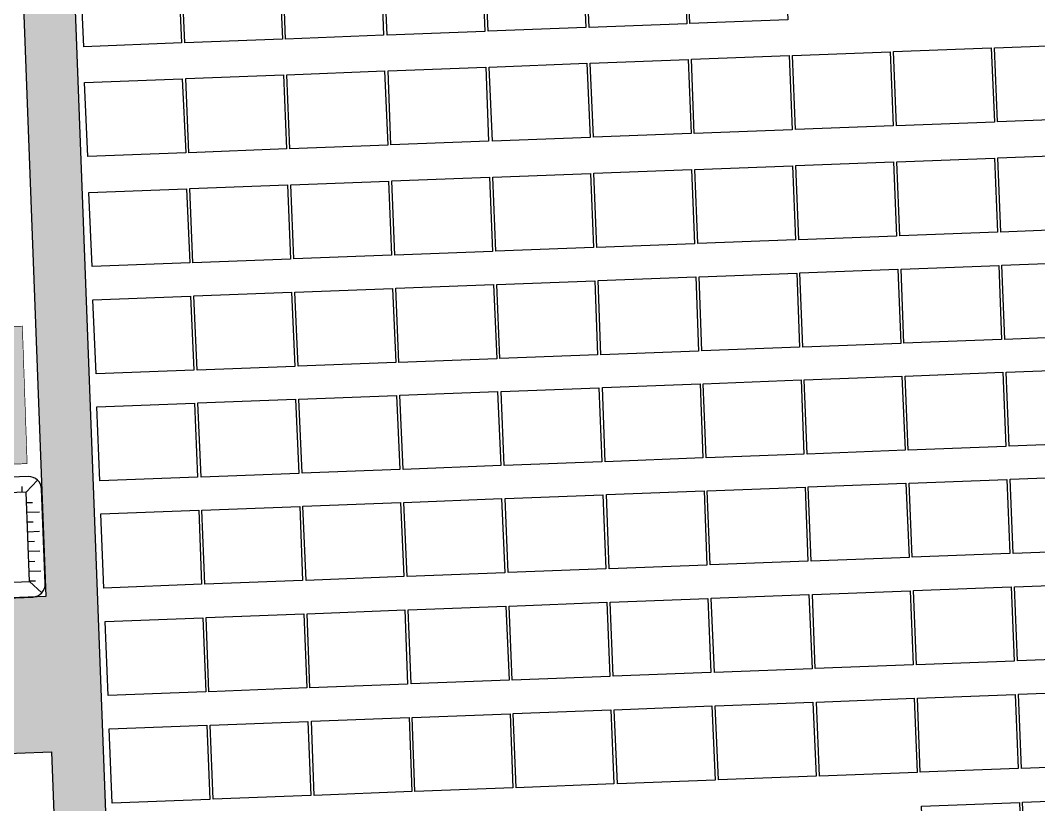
# Model space of a CAD drawing. Header units: metres. Extents: x 1956498 to 1957612, y 2277909 to 2278547.
# Drawn here: x 1956803.3 to 1956881.9, y 2278116.3 to 2278176.8 of the extents above; entities that cross this region are included whole.
import ezdxf
from ezdxf.enums import TextEntityAlignment as Align

# ---------------------------------------------------------------- set-up
doc = ezdxf.new("R2010")
doc.units = ezdxf.units.M
for name, color, linetype in [('PVcase PV Modules (full frames)', 142, 'Continuous'), ('UBS-100-Circulation intérieure lourde', 252, 'Continuous'), ('UBS-100-Local technique', 10, 'Continuous'), ('UBS-100-Postes', 8, 'Continuous')]:
    doc.layers.add(name, color=color, linetype=linetype)
doc.styles.get("Standard").update_dxf_attribs({"font": 'verdana.ttf'})
doc.styles.add('UBS-Style de texte', font='verdana.ttf')

# ---------------------------------------------------------------- blocks, each defined once
blk = doc.blocks.new('LT UBS')
at = {"layer": 'UBS-100-Postes', "true_color": 0xb0c4d8, "transparency": 33554687}
blk.add_hatch(color=9, dxfattribs=at).paths.add_polyline_path([(0.0001368601878350972, 5.106747575925676), (10.61504717644903, 5.106747577141205), (10.61491031602836, 2.842059920737938e-10), (-2.328306436538696e-10, -9.313225746154785e-10)])
at = {"layer": 'UBS-100-Postes', "color": 7, "transparency": 33554687, "const_width": 0.05}
blk.add_lwpolyline([(0.0001368601878350972, 5.106747575925676), (10.61504717644903, 5.106747577141205), (10.61491031602836, 2.842059920737938e-10), (-2.328306436538696e-10, -9.313225746154785e-10)], close=True, dxfattribs=at)
at = {"transparency": 33554687}
blk.add_attdef('NUMERO', text='', height=1, dxfattribs=at).set_placement((6.82194805137647, 2.553373788104942), align=Align.MIDDLE_CENTER)
at = {"layer": 'UBS-100-Postes', "color": 7, "transparency": 33554687, "insert": (5.307523588108101, 2.553373788104942), "char_height": 1, "attachment_point": 5, "style": 'UBS-Style de texte'}
blk.add_mtext_dynamic_manual_height_columns('LT', width=7.5, gutter_width=7.5, heights=[0], dxfattribs=at)
blk = doc.blocks.new('3P6@20DEG F FX ID1 PVBlock')
at = {"color": 0, "transparency": 33554687}
blk.add_polyline3d([(0, 0, 2.083586713139974), (7.539539347030692, 0.2870042413902952, 2.083586713139975), (7.757297679336461, -5.433460050740019, 1.675326544159361e-15), (0.2177583323057694, -5.720464292130313, 0)], close=True, dxfattribs=at)

msp = doc.modelspace()

# ---------------------------------------------------------------- hatches: boundary and pattern name
at = {"layer": 'UBS-100-Circulation intérieure lourde', "transparency": 33554687}
h = msp.add_hatch(color=256, dxfattribs=at)
h.dxf.hatch_style = 1
edge = h.paths.add_edge_path()
edge.add_arc((1956764.775937202, 2278354.047734615), 10.98888332588078, 38.055118836919576, 92.19845196404327, ccw=False)
edge.add_arc((1956785.235277975, 2278370.073881621), 15.0000000032406, 218.0847095287733, 272.1729597382801)
edge.add_line((1956785.804021141, 2278355.084667789), (1956796.795983654, 2278355.501741271))
edge.add_line((1956796.795983654, 2278355.501741271), (1956798.696412464, 2278305.415981365))
edge.add_line((1956798.696412464, 2278305.415981365), (1956793.250331421, 2278305.209338011))
edge.add_line((1956793.250331421, 2278305.209338011), (1956793.705325957, 2278293.21796695))
edge.add_line((1956793.705325957, 2278293.21796695), (1956799.151407176, 2278293.424610309))
edge.add_line((1956799.151407176, 2278293.424610309), (1956805.262231156, 2278132.373971497))
edge.add_line((1956805.262231156, 2278132.373971497), (1956799.816150151, 2278132.167328046))
edge.add_line((1956799.816150151, 2278132.167328046), (1956800.271144691, 2278120.175957077))
edge.add_line((1956800.271144691, 2278120.175957077), (1956805.717225689, 2278120.382600434))
edge.add_line((1956805.717225689, 2278120.382600434), (1956808.505499487, 2278046.968937048))
edge.add_line((1956808.505499487, 2278046.968937048), (1956797.471805961, 2278046.520477231))
edge.add_arc((1956798.050883183, 2278031.558597255), 14.97308194175755, 92.21644131539423, 143.3305284562901)
edge.add_arc((1956776.381759162, 2278046.057097211), 11.14352137835336, 272.4211575891524, 330.0899243735837, ccw=False)
edge.add_line((1956776.852512727, 2278034.923523671), (1956777.009638957, 2278030.929814869))
edge.add_line((1956777.009638957, 2278030.929814869), (1956811.05939886, 2278032.310913297))
edge.add_line((1956811.05939886, 2278032.310913297), (1956845.09821501, 2278033.703832236))
edge.add_line((1956845.09821501, 2278033.703832236), (1956844.941310405, 2278037.691699671))
edge.add_arc((1956844.479915648, 2278048.799243783), 11.11712288870125, 215.1122603936908, 272.3786340929611, ccw=False)
edge.add_line((1956835.38581278, 2278042.404893593), (1956835.385812779, 2278042.404893593))
edge.add_arc((1956824.047902401, 2278032.596641205), 14.99166523962915, 40.86258006122761, 92.23155383180028)
edge.add_line((1956823.464155207, 2278047.576937126), (1956812.498220958, 2278047.131225021))
edge.add_line((1956812.498220958, 2278047.131225021), (1956800.793107333, 2278355.653406116))
edge.add_line((1956800.793107333, 2278355.653406116), (1956811.785325112, 2278356.070489282))
edge.add_arc((1956811.231408061, 2278371.033193459), 14.9729536298442, 272.1201129472284, 326.3140567721247)
edge.add_arc((1956832.785994752, 2278356.711410502), 10.90591148877471, 91.9203326248624, 146.5138370824924, ccw=False)
edge.add_line((1956832.420539268, 2278367.611197091), (1956832.168946329, 2278371.604529158))
edge.add_line((1956832.168946329, 2278371.604529158), (1956798.235802155, 2278370.316987037))
edge.add_line((1956798.235802155, 2278370.316987037), (1956764.21250126, 2278369.026024087))
edge.add_line((1956764.21250126, 2278369.026024087), (1956764.35439473, 2278365.028529609))

# ---------------------------------------------------------------- linework, layer by layer
msp.add_lwpolyline([(1956796.795983654, 2278355.501741271), (1956798.696412464, 2278305.415981365), (1956793.250331421, 2278305.209338011), (1956793.705325957, 2278293.217966949), (1956799.151407176, 2278293.424610308), (1956805.262231156, 2278132.373971497), (1956799.816150151, 2278132.167328045), (1956800.271144692, 2278120.175957076), (1956805.717225689, 2278120.382600434), (1956808.505499487, 2278046.968937048), (1956797.471805961, 2278046.52047723, 0.2268002442284344), (1956786.041064621, 2278040.500489724, -0.2570762172775547), (1956776.852512727, 2278034.92352367), (1956844.941310405, 2278037.69169967, -0.2552052530752312), (1956835.38581278, 2278042.404893592), (1956835.38581278, 2278042.404893592, 0.2279698997739576), (1956823.464155208, 2278047.576937125), (1956812.498220959, 2278047.131225021), (1956800.793107334, 2278355.653406115)], format="xyb", dxfattribs=at)
at = {"layer": 'UBS-100-Postes', "color": 17, "transparency": 33554687}
for p, q in [((1956803.455537908, 2278140.417757951), (1956803.438270163, 2278140.872848987)), ((1956803.791950043, 2278139.623873426), (1956804.247041078, 2278139.641141172)), ((1956803.820387405, 2278138.874407391), (1956804.777425042, 2278138.910720746)), ((1956803.848824767, 2278138.124941356), (1956804.303915802, 2278138.142209101)), ((1956803.877261926, 2278137.375480668), (1956804.77097727, 2278137.409391353)), ((1956803.922165812, 2278136.626644788), (1956804.38549021, 2278136.644224935)), ((1956803.925902881, 2278135.876246885), (1956804.819618225, 2278135.910157571)), ((1956803.964469214, 2278135.077134549), (1956804.427793612, 2278135.094714696)), ((1956803.992906374, 2278134.327673858), (1956804.886621718, 2278134.361584543)), ((1956804.021343534, 2278133.578213164), (1956804.484667932, 2278133.595793311))]:
    msp.add_line(p, q, dxfattribs=at)
msp.add_lwpolyline([(1956805.224314956, 2278133.373252325), (1956804.947494746, 2278140.668842905, 0.414213562373095), (1956803.910297612, 2278141.630207615), (1956798.514180634, 2278141.425460074, 0.414213562373095), (1956797.552815924, 2278140.388262941), (1956797.829636134, 2278133.092672361, 0.414213562373095), (1956798.866833267, 2278132.13130765), (1956804.262950245, 2278132.336055191, 0.414213562373095)], format="xyb", close=True, dxfattribs=at)
for points in [[(1956803.755940873, 2278140.423487266), (1956804.628001321, 2278141.36433582)], [(1956804.017594607, 2278133.527609055), (1956804.958443162, 2278132.655548608)]]:
    msp.add_lwpolyline(points, dxfattribs=at)
msp.add_lwpolyline([(1956804.017594607, 2278133.527609055), (1956803.755940882, 2278140.423487267), (1956798.759536273, 2278140.23390621), (1956799.021189998, 2278133.338027999)], close=True, dxfattribs=at)

# ---------------------------------------------------------------- block references
at = {"layer": 'PVcase PV Modules (full frames)', "color": 144, "true_color": 0x007ca5, "transparency": 33554687, "extrusion": (-0.007606753355086359, -0.0002895628466982461, 0.999971026308639), "rotation": 359.9999368982914}
for p in [(1956795.037992442, 2278177.772884658, -14928.04053024361), (1956802.827358418, 2278178.069390346, -14928.04053024362)]:
    msp.add_blockref('3P6@20DEG F FX ID1 PVBlock', p, dxfattribs=at)
at = {"layer": 'PVcase PV Modules (full frames)', "color": 144, "true_color": 0x007ca5, "transparency": 33554687, "extrusion": (0.00671594898533803, 0.0002556529988151035, 0.999977415080346), "rotation": 359.9999508123771}
msp.add_blockref('3P6@20DEG F FX ID1 PVBlock', (1956775.281852512, 2278177.51711431, 14341.11262147017), dxfattribs=at)
at = {"layer": 'PVcase PV Modules (full frames)', "color": 144, "true_color": 0x007ca5, "transparency": 33554687, "extrusion": (-0.01185569387393544, -0.0004513053476913646, 0.9999296169462382), "rotation": 359.9998467129659}
msp.add_blockref('3P6@20DEG F FX ID1 PVBlock', (1956701.165871381, 2278170.983195911, -23611.07242910527), dxfattribs=at)
at = {"layer": 'PVcase PV Modules (full frames)', "color": 144, "true_color": 0x007ca5, "transparency": 33554687, "extrusion": (-0.01184928731908135, -0.0004510614722593003, 0.9999296929952516), "rotation": 359.9998468785928}
msp.add_blockref('3P6@20DEG F FX ID1 PVBlock', (1956709.0999239, 2278171.291103648, -23597.97792108532), dxfattribs=at)
at = {"layer": 'PVcase PV Modules (full frames)', "color": 144, "true_color": 0x007ca5, "transparency": 33554687, "extrusion": (-0.01825526059738972, -0.0006949147657408804, 0.9998331173520858), "rotation": 87.82000000000001}
msp.add_blockref('3P6@20DEG F FX ID1 PVBlock', (-2202096.680076658, 2041721.933455593, -36688.78035045817), dxfattribs=at)
at = {"layer": 'PVcase PV Modules (full frames)', "color": 144, "true_color": 0x007ca5, "transparency": 33554687, "extrusion": (-0.01707154194267549, -0.0006498546819773287, 0.9998540594229699), "rotation": 87.82000000000001}
msp.add_blockref('3P6@20DEG F FX ID1 PVBlock', (-2202096.680076658, 2041771.76298552, -34269.79294550707), dxfattribs=at)
at = {"layer": 'PVcase PV Modules (full frames)', "color": 144, "true_color": 0x007ca5, "transparency": 33554687, "extrusion": (-0.003107506780188171, -0.0001182920580438844, 0.99999516469261), "rotation": 359.9999894692}
for p in [(1956855.348129494, 2278173.45802289, -5733.721364380085), (1956863.400308742, 2278165.257487809, -5734.010134044649)]:
    msp.add_blockref('3P6@20DEG F FX ID1 PVBlock', p, dxfattribs=at)
at = {"layer": 'PVcase PV Modules (full frames)', "color": 144, "true_color": 0x007ca5, "transparency": 33554687, "extrusion": (-0.01625942721663679, -0.0006189402772451059, 0.9998676152068934), "rotation": 87.82000000000001}
msp.add_blockref('3P6@20DEG F FX ID1 PVBlock', (-2202088.200570262, 2041853.585278491, -32610.97170443508), dxfattribs=at)
at = {"layer": 'PVcase PV Modules (full frames)', "color": 144, "true_color": 0x007ca5, "transparency": 33554687, "extrusion": (-0.01361333916227718, -0.0005182128375783185, 0.9999071999202265), "rotation": 359.9997978909881}
msp.add_blockref('3P6@20DEG F FX ID1 PVBlock', (1956705.547205006, 2278160.923112367, -27203.39898289744), dxfattribs=at)
at = {"layer": 'PVcase PV Modules (full frames)', "color": 144, "true_color": 0x007ca5, "transparency": 33554687, "extrusion": (-0.01711424432807766, -0.0006514802144089261, 0.9998533283510183), "rotation": 87.82000000000001}
msp.add_blockref('3P6@20DEG F FX ID1 PVBlock', (-2202088.200570263, 2041793.726497015, -34357.55675268852), dxfattribs=at)
at = {"layer": 'PVcase PV Modules (full frames)', "color": 144, "true_color": 0x007ca5, "transparency": 33554687, "extrusion": (-0.007152164271280473, -0.0002722582092215016, 0.9999743858828107), "rotation": 359.9999442150973}
msp.add_blockref('3P6@20DEG F FX ID1 PVBlock', (1956801.655793967, 2278169.800109233, -13999.28152709561), dxfattribs=at)
at = {"layer": 'PVcase PV Modules (full frames)', "color": 144, "true_color": 0x007ca5, "transparency": 33554687, "extrusion": (-0.0003046851886580655, -1.159831355852079e-05, 0.9999999535162064), "rotation": 359.9999998987631}
msp.add_blockref('3P6@20DEG F FX ID1 PVBlock', (1956855.181841025, 2278173.823685683, -5.914669443837397), dxfattribs=at)
at = {"layer": 'PVcase PV Modules (full frames)', "color": 144, "true_color": 0x007ca5, "transparency": 33554687, "extrusion": (-0.01560224501365037, -0.0005939236189399002, 0.9998781011729726), "rotation": 359.9997345169036}
msp.add_blockref('3P6@20DEG F FX ID1 PVBlock', (1956595.319301967, 2278154.467431181, -31267.55465174889), dxfattribs=at)
at = {"layer": 'PVcase PV Modules (full frames)', "color": 144, "true_color": 0x007ca5, "transparency": 33554687, "extrusion": (0.001337746244431634, 5.092338250174725e-05, 0.9999991039204958), "rotation": 359.9999980484315}
msp.add_blockref('3P6@20DEG F FX ID1 PVBlock', (1956829.103821957, 2278172.764990329, 3350.303829426417), dxfattribs=at)
at = {"layer": 'PVcase PV Modules (full frames)', "color": 144, "true_color": 0x007ca5, "transparency": 33554687, "extrusion": (-0.02040397539277578, -0.0007767089220452378, 0.9997915155228221), "rotation": 87.82000000000001}
msp.add_blockref('3P6@20DEG F FX ID1 PVBlock', (-2202088.200570263, 2041638.303045204, -41080.0921605698), dxfattribs=at)
at = {"layer": 'PVcase PV Modules (full frames)', "color": 144, "true_color": 0x007ca5, "transparency": 33554687, "extrusion": (-0.01090621255908265, -0.0004151618710224741, 0.9999404393103806), "rotation": 359.9998702829612}
msp.add_blockref('3P6@20DEG F FX ID1 PVBlock', (1956706.433653607, 2278163.53867209, -21670.95986039289), dxfattribs=at)
at = {"layer": 'PVcase PV Modules (full frames)', "color": 144, "true_color": 0x007ca5, "transparency": 33554687, "extrusion": (-0.009664372316917948, -0.0003678892990223311, 0.999953231188931), "rotation": 359.9998981423552}
msp.add_blockref('3P6@20DEG F FX ID1 PVBlock', (1956793.305555791, 2278159.331969714, -19133.6507316284), dxfattribs=at)
at = {"layer": 'PVcase PV Modules (full frames)', "color": 144, "true_color": 0x007ca5, "transparency": 33554687, "extrusion": (-0.003107506780203222, -0.0001182920580444573, 0.9999951646926099), "rotation": 359.9999894692}
msp.add_blockref('3P6@20DEG F FX ID1 PVBlock', (1956855.610949069, 2278164.960975204, -5734.010134075398), dxfattribs=at)
at = {"layer": 'PVcase PV Modules (full frames)', "color": 144, "true_color": 0x007ca5, "transparency": 33554687, "extrusion": (-0.006931156479780374, -0.0002638452053732212, 0.9999759444384452), "rotation": 359.9999476094707}
msp.add_blockref('3P6@20DEG F FX ID1 PVBlock', (1956797.037366709, 2278161.23831817, -13547.87448103732), dxfattribs=at)
at = {"layer": 'PVcase PV Modules (full frames)', "color": 144, "true_color": 0x007ca5, "transparency": 33554687, "extrusion": (-0.0002669695322044752, -1.016260868707361e-05, 0.9999999643119947), "rotation": 359.9999999222753}
msp.add_blockref('3P6@20DEG F FX ID1 PVBlock', (1956847.653881492, 2278165.030908538, 70.86744037636697), dxfattribs=at)
at = {"layer": 'PVcase PV Modules (full frames)', "color": 144, "true_color": 0x007ca5, "transparency": 33554687, "extrusion": (-0.000810411957482351, -3.084958621012413e-05, 0.9999996711403271), "rotation": 359.9999992837776}
msp.add_blockref('3P6@20DEG F FX ID1 PVBlock', (1956855.206507615, 2278165.295637547, -1039.699312322392), dxfattribs=at)
at = {"layer": 'PVcase PV Modules (full frames)', "color": 144, "true_color": 0x007ca5, "transparency": 33554687, "extrusion": (-0.01395167238737529, -0.0005310920157531306, 0.9999025296391975), "rotation": 359.9997877195958}
msp.add_blockref('3P6@20DEG F FX ID1 PVBlock', (1956634.543415529, 2278149.350698979, -27894.76156856164), dxfattribs=at)
at = {"layer": 'PVcase PV Modules (full frames)', "color": 144, "true_color": 0x007ca5, "transparency": 33554687, "extrusion": (-0.01299564596358138, -0.0004946993893762807, 0.9999154306532645), "rotation": 359.9998158166787}
for p in [(1956666.952206316, 2278151.58631593, -25941.06984732321), (1956674.74158681, 2278151.882805685, -25941.0698473232)]:
    msp.add_blockref('3P6@20DEG F FX ID1 PVBlock', p, dxfattribs=at)
at = {"layer": 'PVcase PV Modules (full frames)', "color": 144, "true_color": 0x007ca5, "transparency": 33554687, "extrusion": (-0.01472188995667179, -0.0005604115403297189, 0.9998914700581304), "rotation": 359.9997636329638}
msp.add_blockref('3P6@20DEG F FX ID1 PVBlock', (1956605.618276095, 2278147.390733544, -29468.73741389261), dxfattribs=at)
at = {"layer": 'PVcase PV Modules (full frames)', "color": 144, "true_color": 0x007ca5, "transparency": 33554687, "extrusion": (-0.00307504981789277, -0.0001170565335094719, 0.9999952651719834), "rotation": 359.9999896880338}
msp.add_blockref('3P6@20DEG F FX ID1 PVBlock', (1956863.900282102, 2278156.990998437, -5667.988868742397), dxfattribs=at)
at = {"layer": 'PVcase PV Modules (full frames)', "color": 144, "true_color": 0x007ca5, "transparency": 33554687, "extrusion": (-0.004890387155261309, -0.0001861601605877132, 0.9999880246572287), "rotation": 359.9999739189404}
msp.add_blockref('3P6@20DEG F FX ID1 PVBlock', (1956858.663702721, 2278156.229221615, -9377.817912101991), dxfattribs=at)
at = {"layer": 'PVcase PV Modules (full frames)', "color": 144, "true_color": 0x007ca5, "transparency": 33554687, "extrusion": (-0.0002564577528069776, -9.762461525187771e-06, 0.9999999670670572), "rotation": 359.9999999282754}
msp.add_blockref('3P6@20DEG F FX ID1 PVBlock', (1956847.969842226, 2278156.749823278, 92.03326757024604), dxfattribs=at)
at = {"layer": 'PVcase PV Modules (full frames)', "color": 144, "true_color": 0x007ca5, "transparency": 33554687, "extrusion": (0.0008174800340120982, 3.111864348924126e-05, 0.999999665378956), "rotation": 359.9999992712299}
msp.add_blockref('3P6@20DEG F FX ID1 PVBlock', (1956854.50801541, 2278156.975274028, 2286.707901679409), dxfattribs=at)
at = {"layer": 'PVcase PV Modules (full frames)', "color": 144, "true_color": 0x007ca5, "transparency": 33554687, "extrusion": (-0.005639117521575001, -0.0002146617415064956, 0.9999840770101865), "rotation": 359.9999653213727}
msp.add_blockref('3P6@20DEG F FX ID1 PVBlock', (1956835.82869547, 2278155.053334532, -10907.90556303493), dxfattribs=at)
at = {"layer": 'PVcase PV Modules (full frames)', "color": 144, "true_color": 0x007ca5, "transparency": 33554687, "extrusion": (-0.01254246255599837, -0.0004774482611418674, 0.9999212262354417), "rotation": 359.9998284388609}
msp.add_blockref('3P6@20DEG F FX ID1 PVBlock', (1956686.100115856, 2278144.471981585, -25015.25990008427), dxfattribs=at)
at = {"layer": 'PVcase PV Modules (full frames)', "color": 144, "true_color": 0x007ca5, "transparency": 33554687, "extrusion": (-0.005094251709722326, -0.0001939205805691405, 0.9999870054127336), "rotation": 359.9999716991311}
msp.add_blockref('3P6@20DEG F FX ID1 PVBlock', (1956817.833874729, 2278154.595816833, -9794.341399828425), dxfattribs=at)
at = {"layer": 'PVcase PV Modules (full frames)', "color": 144, "true_color": 0x007ca5, "transparency": 33554687, "extrusion": (-0.01235392716076396, -0.0004702713693459807, 0.9999235767440158), "rotation": 359.9998335580268}
msp.add_blockref('3P6@20DEG F FX ID1 PVBlock', (1956667.201038321, 2278143.935184185, -24630.02446429229), dxfattribs=at)
at = {"layer": 'PVcase PV Modules (full frames)', "color": 144, "true_color": 0x007ca5, "transparency": 33554687, "extrusion": (-0.01470513658899958, -0.0005597737974440889, 0.9998917169429871), "rotation": 359.9997641706536}
msp.add_blockref('3P6@20DEG F FX ID1 PVBlock', (1956614.189455371, 2278139.442823352, -29434.83045385901), dxfattribs=at)
at = {"layer": 'PVcase PV Modules (full frames)', "color": 144, "true_color": 0x007ca5, "transparency": 33554687, "extrusion": (-0.01607211046689674, -0.0006118097750772232, 0.9998706481110139), "rotation": 87.82000000000001}
msp.add_blockref('3P6@20DEG F FX ID1 PVBlock', (-2202071.412350313, 2041812.795375009, -32228.31571555167), dxfattribs=at)
at = {"layer": 'PVcase PV Modules (full frames)', "color": 144, "true_color": 0x007ca5, "transparency": 33554687, "extrusion": (-0.004808543684951879, -0.0001830446621430824, 0.9999884221341173), "rotation": 359.999974784604}
msp.add_blockref('3P6@20DEG F FX ID1 PVBlock', (1956859.720469831, 2278148.036480693, -9210.881710539708), dxfattribs=at)
at = {"layer": 'PVcase PV Modules (full frames)', "color": 144, "true_color": 0x007ca5, "transparency": 33554687, "extrusion": (-0.008340692837996093, -0.0003175013897342808, 0.9999651654112006), "rotation": 359.9999241338612}
msp.add_blockref('3P6@20DEG F FX ID1 PVBlock', (1956800.872346876, 2278143.989844608, -16429.18198520842), dxfattribs=at)
at = {"layer": 'PVcase PV Modules (full frames)', "color": 144, "true_color": 0x007ca5, "transparency": 33554687, "extrusion": (-0.006335980336787247, -0.0002411889037676572, 0.9999798983885049), "rotation": 359.999956220766}
msp.add_blockref('3P6@20DEG F FX ID1 PVBlock', (1956836.216003641, 2278146.479644796, -12332.35672233695), dxfattribs=at)
at = {"layer": 'PVcase PV Modules (full frames)', "color": 144, "true_color": 0x007ca5, "transparency": 33554687, "extrusion": (-0.004458613438195987, -0.0001697240253790807, 0.9999900459304403), "rotation": 359.9999783210648}
msp.add_blockref('3P6@20DEG F FX ID1 PVBlock', (1956823.706033474, 2278146.791684696, -8495.700075221632), dxfattribs=at)
at = {"layer": 'PVcase PV Modules (full frames)', "color": 144, "true_color": 0x007ca5, "transparency": 33554687, "extrusion": (0.003922621851451623, 0.0001493206755635869, 0.9999922953408923), "rotation": 359.9999832200484}
msp.add_blockref('3P6@20DEG F FX ID1 PVBlock', (1956830.729688585, 2278147.233778907, 8631.935611426432), dxfattribs=at)
at = {"layer": 'PVcase PV Modules (full frames)', "color": 144, "true_color": 0x007ca5, "transparency": 33554687, "extrusion": (0.0009154087482364725, 3.484645165398843e-05, 0.9999995804061862), "rotation": 359.999999086168}
msp.add_blockref('3P6@20DEG F FX ID1 PVBlock', (1956854.612231355, 2278148.708796689, 2486.467790450796), dxfattribs=at)
at = {"layer": 'PVcase PV Modules (full frames)', "color": 144, "true_color": 0x007ca5, "transparency": 33554687, "extrusion": (-0.01471935618284992, -0.0005603150883052478, 0.9998915074149616), "rotation": 359.9997637143231}
msp.add_blockref('3P6@20DEG F FX ID1 PVBlock', (1956614.096463491, 2278131.159167287, -29464.3036967244), dxfattribs=at)
at = {"layer": 'PVcase PV Modules (full frames)', "color": 144, "true_color": 0x007ca5, "transparency": 33554687, "extrusion": (-0.02169602233545402, -0.0008258926898532883, 0.999764272474309), "rotation": 87.82000000000001}
msp.add_blockref('3P6@20DEG F FX ID1 PVBlock', (-2202063.154487366, 2041599.037633958, -43721.51872786592), dxfattribs=at)
at = {"layer": 'PVcase PV Modules (full frames)', "color": 144, "true_color": 0x007ca5, "transparency": 33554687, "extrusion": (-0.01827292221530799, -0.000695587082578693, 0.9998327942572818), "rotation": 87.82000000000001}
msp.add_blockref('3P6@20DEG F FX ID1 PVBlock', (-2202063.154487367, 2041744.650459116, -36726.18711220702), dxfattribs=at)
at = {"layer": 'PVcase PV Modules (full frames)', "color": 144, "true_color": 0x007ca5, "transparency": 33554687, "extrusion": (-0.003810852443872308, -0.0001450659999718245, 0.9999927281533136), "rotation": 359.9999841626691}
msp.add_blockref('3P6@20DEG F FX ID1 PVBlock', (1956797.355945048, 2278145.996985084, -7172.299238441097), dxfattribs=at)
at = {"layer": 'PVcase PV Modules (full frames)', "color": 144, "true_color": 0x007ca5, "transparency": 33554687, "extrusion": (-0.007808617703417393, -0.0002972471257357065, 0.9999694681007556), "rotation": 359.9999335046754}
msp.add_blockref('3P6@20DEG F FX ID1 PVBlock', (1956817.046737613, 2278136.664068606, -15342.21185365725), dxfattribs=at)
at = {"layer": 'PVcase PV Modules (full frames)', "color": 144, "true_color": 0x007ca5, "transparency": 33554687, "extrusion": (-0.005253656807302575, -0.0001999885824720397, 0.9999861794518552), "rotation": 359.9999699002736}
msp.add_blockref('3P6@20DEG F FX ID1 PVBlock', (1956855.918304728, 2278139.441855639, -10120.88176378671), dxfattribs=at)
at = {"layer": 'PVcase PV Modules (full frames)', "color": 144, "true_color": 0x007ca5, "transparency": 33554687, "extrusion": (0.000871364470154816, 3.316983799941716e-05, 0.9999996198117888), "rotation": 359.9999991719894}
msp.add_blockref('3P6@20DEG F FX ID1 PVBlock', (1956847.236528832, 2278140.15540872, 2396.065624645807), dxfattribs=at)
at = {"layer": 'PVcase PV Modules (full frames)', "color": 144, "true_color": 0x007ca5, "transparency": 33554687, "extrusion": (-0.0018813935140173, -7.161815774060693e-05, 0.9999982276130718), "rotation": 359.9999961399244}
msp.add_blockref('3P6@20DEG F FX ID1 PVBlock', (1956854.005183673, 2278140.304922957, -3229.40884548873), dxfattribs=at)
at = {"layer": 'PVcase PV Modules (full frames)', "color": 144, "true_color": 0x007ca5, "transparency": 33554687, "extrusion": (-0.007808617703432445, -0.0002972471257362794, 0.9999694681007555), "rotation": 359.9999335046754}
for p in [(1956809.257371231, 2278136.367563365, -15342.21185368805), (1956817.368206467, 2278128.369974439, -15342.66643065896)]:
    msp.add_blockref('3P6@20DEG F FX ID1 PVBlock', p, dxfattribs=at)
at = {"layer": 'PVcase PV Modules (full frames)', "color": 144, "true_color": 0x007ca5, "transparency": 33554687, "extrusion": (-0.02119377622301234, -0.0008067739137772248, 0.9997750611838949), "rotation": 87.82000000000001}
msp.add_blockref('3P6@20DEG F FX ID1 PVBlock', (-2202054.884795305, 2041628.546177191, -42695.60920242691), dxfattribs=at)
at = {"layer": 'PVcase PV Modules (full frames)', "color": 144, "true_color": 0x007ca5, "transparency": 33554687, "extrusion": (-0.007247701837786867, -0.0002758949946453009, 0.9999736970040874), "rotation": 359.9999427147906}
msp.add_blockref('3P6@20DEG F FX ID1 PVBlock', (1956793.789814413, 2278136.107272942, -14195.82417939246), dxfattribs=at)
at = {"layer": 'PVcase PV Modules (full frames)', "color": 144, "true_color": 0x007ca5, "transparency": 33554687, "extrusion": (-0.002438220358405777, -9.281463390495057e-05, 0.9999970232290334), "rotation": 359.9999935169004}
msp.add_blockref('3P6@20DEG F FX ID1 PVBlock', (1956805.213936802, 2278138.354058435, -4367.592126029993), dxfattribs=at)
at = {"layer": 'PVcase PV Modules (full frames)', "color": 144, "true_color": 0x007ca5, "transparency": 33554687, "extrusion": (-0.001571448292046545, -5.981961286806156e-05, 0.9999987634851751), "rotation": 359.9999973069985}
msp.add_blockref('3P6@20DEG F FX ID1 PVBlock', (1956815.870661755, 2278138.894901278, -2596.309217767544), dxfattribs=at)
at = {"layer": 'PVcase PV Modules (full frames)', "color": 144, "true_color": 0x007ca5, "transparency": 33554687, "extrusion": (-0.01724169057001229, -0.0006563316529784322, 0.9998511355872179), "rotation": 87.82000000000001}
msp.add_blockref('3P6@20DEG F FX ID1 PVBlock', (-2202054.884795305, 2041773.659610668, -34619.26356607072), dxfattribs=at)
at = {"layer": 'PVcase PV Modules (full frames)', "color": 144, "true_color": 0x007ca5, "transparency": 33554687, "extrusion": (-1.883828848206127e-05, -7.171086250799722e-07, 0.9999999998223024)}
msp.add_blockref('3P6@20DEG F FX ID1 PVBlock', (1956864.432188341, 2278132.533175605, 576.4880254591452), dxfattribs=at)
at = {"layer": 'PVcase PV Modules (full frames)', "color": 144, "true_color": 0x007ca5, "transparency": 33554687, "extrusion": (-0.009197856143793962, -0.0003501306384197461, 0.9999576375281576), "rotation": 359.999907738908}
msp.add_blockref('3P6@20DEG F FX ID1 PVBlock', (1956802.897401074, 2278126.900171772, -18181.7223341457), dxfattribs=at)
at = {"layer": 'PVcase PV Modules (full frames)', "color": 144, "true_color": 0x007ca5, "transparency": 33554687, "extrusion": (-0.009277120172989484, -0.0003531479464437116, 0.9999569042352895), "rotation": 359.9999061418717}
msp.add_blockref('3P6@20DEG F FX ID1 PVBlock', (1956762.534723289, 2278125.30681002, -18343.62098871059), dxfattribs=at)
at = {"layer": 'PVcase PV Modules (full frames)', "color": 144, "true_color": 0x007ca5, "transparency": 33554687, "extrusion": (-0.00611962236504794, -0.0002329529025095382, 0.9999812478017047), "rotation": 359.9999591596487}
msp.add_blockref('3P6@20DEG F FX ID1 PVBlock', (1956815.950463154, 2278129.231028085, -11891.04250053627), dxfattribs=at)
at = {"layer": 'PVcase PV Modules (full frames)', "color": 144, "true_color": 0x007ca5, "transparency": 33554687, "extrusion": (-0.0123438214058817, -0.0004698866781360591, 0.9999237017290916), "rotation": 359.9998338302315}
msp.add_blockref('3P6@20DEG F FX ID1 PVBlock', (1956715.133529081, 2278120.923523269, -24610.7070831993), dxfattribs=at)
at = {"layer": 'PVcase PV Modules (full frames)', "color": 144, "true_color": 0x007ca5, "transparency": 33554687, "extrusion": (0.005254336815128659, 0.0002000144680230371, 0.9999861758738696), "rotation": 359.9999698924811}
for p in [(1956795.1871966, 2278128.823454776, 11352.19782701341), (1956803.293737928, 2278120.823678867, 11351.90831707293)]:
    msp.add_blockref('3P6@20DEG F FX ID1 PVBlock', p, dxfattribs=at)
at = {"layer": 'PVcase PV Modules (full frames)', "color": 144, "true_color": 0x007ca5, "transparency": 33554687, "extrusion": (-0.0107425947341719, -0.0004089335051296783, 0.9999422130462169), "rotation": 359.9998741459752}
msp.add_blockref('3P6@20DEG F FX ID1 PVBlock', (1956726.939525186, 2278122.810754635, -21338.42024826365), dxfattribs=at)
at = {"layer": 'PVcase PV Modules (full frames)', "color": 144, "true_color": 0x007ca5, "transparency": 33554687, "extrusion": (-0.004815863390907776, -0.000183323298085993, 0.9999883868587517), "rotation": 359.9999747077779}
msp.add_blockref('3P6@20DEG F FX ID1 PVBlock', (1956790.119189235, 2278128.802278123, -9226.696175232746), dxfattribs=at)
at = {"layer": 'PVcase PV Modules (full frames)', "color": 144, "true_color": 0x007ca5, "transparency": 33554687, "extrusion": (-0.002204611682472375, -8.392195787629336e-05, 0.9999975663192558), "rotation": 359.9999946996948}
msp.add_blockref('3P6@20DEG F FX ID1 PVBlock', (1956814.239923094, 2278130.433500248, -3890.497789498984), dxfattribs=at)
at = {"layer": 'PVcase PV Modules (full frames)', "color": 144, "true_color": 0x007ca5, "transparency": 33554687, "extrusion": (0.0005449367204675868, 2.074386018359464e-05, 0.9999998513068205), "rotation": 359.9999996761616}
msp.add_blockref('3P6@20DEG F FX ID1 PVBlock', (1956871.89711928, 2278124.49744323, 1728.226700971874), dxfattribs=at)
at = {"layer": 'PVcase PV Modules (full frames)', "color": 144, "true_color": 0x007ca5, "transparency": 33554687, "extrusion": (-0.009419594918660536, -0.0003585714682819125, 0.999955570342038), "rotation": 359.9999032367896}
msp.add_blockref('3P6@20DEG F FX ID1 PVBlock', (1956799.304208115, 2278118.294464866, -18635.32379648675), dxfattribs=at)
at = {"layer": 'PVcase PV Modules (full frames)', "color": 144, "true_color": 0x007ca5, "transparency": 33554687, "extrusion": (-0.01306778382650944, -0.000497445428845302, 0.9999144891309001), "rotation": 359.9998137661398}
msp.add_blockref('3P6@20DEG F FX ID1 PVBlock', (1956697.884275998, 2278111.243024216, -26090.57469721878), dxfattribs=at)
at = {"layer": 'PVcase PV Modules (full frames)', "color": 144, "true_color": 0x007ca5, "transparency": 33554687, "extrusion": (0.0005449367204525286, 2.074386018302142e-05, 0.9999998513068205), "rotation": 359.9999996761616}
msp.add_blockref('3P6@20DEG F FX ID1 PVBlock', (1956864.10776083, 2278124.20092928, 1728.226700941093), dxfattribs=at)
at = {"layer": 'PVcase PV Modules (full frames)', "color": 144, "true_color": 0x007ca5, "transparency": 33554687, "extrusion": (-0.003087225965898867, -0.0001175200374399769, 0.9999952276010502), "rotation": 359.9999896062081}
msp.add_blockref('3P6@20DEG F FX ID1 PVBlock', (1956833.912331705, 2278122.692331214, -5694.583790339415), dxfattribs=at)
at = {"layer": 'PVcase PV Modules (full frames)', "color": 144, "true_color": 0x007ca5, "transparency": 33554687, "extrusion": (-0.01544350422319745, -0.0005878809049165853, 0.9998805691548115), "rotation": 359.9997398919149}
msp.add_blockref('3P6@20DEG F FX ID1 PVBlock', (1956625.274250598, 2278105.8446753, -30945.56371399104), dxfattribs=at)
at = {"layer": 'PVcase PV Modules (full frames)', "color": 144, "true_color": 0x007ca5, "transparency": 33554687, "extrusion": (-0.00516472716195311, -0.0001966033378004692, 0.9999866433810355), "rotation": 359.9999709106635}
msp.add_blockref('3P6@20DEG F FX ID1 PVBlock', (1956787.241077302, 2278120.248932331, -9939.901193884989), dxfattribs=at)
at = {"layer": 'PVcase PV Modules (full frames)', "color": 144, "true_color": 0x007ca5, "transparency": 33554687, "extrusion": (-0.00195001170453082, -7.423021542841034e-05, 0.999998095970301), "rotation": 359.9999958532201}
msp.add_blockref('3P6@20DEG F FX ID1 PVBlock', (1956815.433445358, 2278122.2117157, -3370.500269353635), dxfattribs=at)
at = {"layer": 'PVcase PV Modules (full frames)', "color": 144, "true_color": 0x007ca5, "transparency": 33554687, "extrusion": (0.00525433681514371, 0.0002000144680236101, 0.9999861758738696), "rotation": 359.9999698924811}
msp.add_blockref('3P6@20DEG F FX ID1 PVBlock', (1956795.504375908, 2278120.527168838, 11351.9083171037), dxfattribs=at)
at = {"layer": 'PVcase PV Modules (full frames)', "color": 144, "true_color": 0x007ca5, "transparency": 33554687, "extrusion": (-0.0002404510007188442, -9.153139718015754e-06, 0.9999999710497677), "rotation": 359.9999999369494}
msp.add_blockref('3P6@20DEG F FX ID1 PVBlock', (1956872.934003578, 2278116.207705443, 122.7606528391332), dxfattribs=at)
at = {"layer": 'PVcase PV Modules (full frames)', "color": 144, "true_color": 0x007ca5, "transparency": 33554687, "extrusion": (-0.01262729253830474, -0.0004806774457907387, 0.9999201570287226), "rotation": 359.9998261102386}
msp.add_blockref('3P6@20DEG F FX ID1 PVBlock', (1956732.395962489, 2278104.658393991, -25191.04628782118), dxfattribs=at)
at = {"layer": 'UBS-100-Local technique', "transparency": 33554687, "rotation": 271.9999999996218}
msp.add_blockref('LT UBS', (1956798.354749734, 2278153.057353458), dxfattribs=at)

doc.saveas('drawing.dxf')
